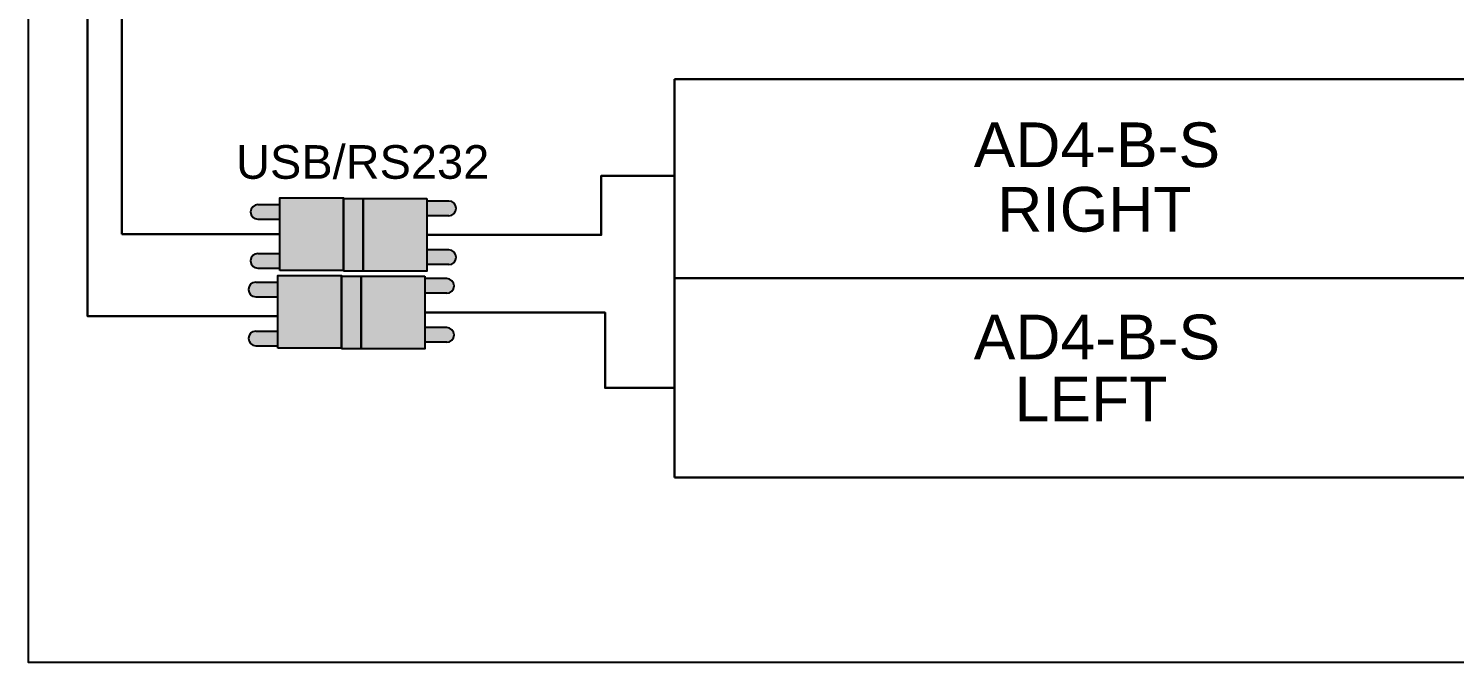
# Paper-space layout 'Layout2' of a CAD drawing. Header units: inches. Extents: x 1.28 to 10.29, y 0.23 to 7.34.
# Drawn here: x 2.115 to 3.052, y 3.359 to 3.775 of the extents above; entities that cross this region are included whole.
import ezdxf

# ---------------------------------------------------------------- set-up
doc = ezdxf.new("R2010")
doc.units = ezdxf.units.IN
doc.header["$LTSCALE"] = 0.002
doc.header["$MEASUREMENT"] = 0
for name, color, linetype, lineweight in [('AD4-BS', 250, 'Continuous', 30), ('USB wire AD4-B-S-L', 251, 'Continuous', 30), ('USB wire AD4-B-S-R', 251, 'Continuous', 30), ('USB wire WiFi', 251, 'Continuous', 30)]:
    doc.layers.add(name, color=color, linetype=linetype, lineweight=lineweight)
for name, color, linetype in [('Connectors', 250, 'Continuous'), ('Texts', 6, 'Continuous'), ('White Wire Cape', 251, 'Continuous')]:
    doc.layers.add(name, color=color, linetype=linetype)
doc.styles.get("Standard").update_dxf_attribs({"font": 'arial.ttf'})

psp = doc.layouts.new('Layout2')

# ---------------------------------------------------------------- hatches: boundary and pattern name
at = {"layer": 'Connectors', "true_color": 0x636466}
h = psp.add_hatch(color=251, dxfattribs=at)
h.dxf.hatch_style = 1
h.paths.add_polyline_path([(2.265518797691408, 3.659447569415844, 1), (2.265518797691408, 3.649804877451949, 1)])
h.paths.add_polyline_path([(2.265518797691408, 3.659447569415844, -1), (2.265518797691408, 3.649804877451949), (2.279982835637247, 3.649804877451949), (2.279982835637247, 3.659447569415844)])
h = psp.add_hatch(color=251, dxfattribs=at)
h.dxf.hatch_style = 1
h.paths.add_polyline_path([(2.279982835637247, 3.639508859808382), (2.279982835637247, 3.616028704239559), (2.32176781471499, 3.616028704239559), (2.32176781471499, 3.639508859808378)])
h.paths.add_polyline_path([(2.279982835637247, 3.663739527039166), (2.279982835637247, 3.639508859808382), (2.32176781471499, 3.639508859808378), (2.32176781471499, 3.663739527039166)])
at = {"layer": 'Connectors', "true_color": 0x000000}
h = psp.add_hatch(color=18, dxfattribs=at)
h.dxf.hatch_style = 1
h.paths.add_polyline_path([(2.32176781471499, 3.639508859808378), (2.32176781471499, 3.615653448408576), (2.334687176251704, 3.615653448408576), (2.334687176251704, 3.639508859808378)])
h.paths.add_polyline_path([(2.32176781471499, 3.663364271208183), (2.32176781471499, 3.639508859808378), (2.334687176251704, 3.639508859808378), (2.334687176251704, 3.663364271208183)])
at = {"layer": 'Connectors', "true_color": 0xc7c8ca}
h = psp.add_hatch(color=9, dxfattribs=at)
h.dxf.hatch_style = 1
h.paths.add_polyline_path([(2.376472155329447, 3.639884115639362), (2.376472155329447, 3.663364271208183), (2.334687176251704, 3.663364271208183), (2.334687176251704, 3.639884115639362)])
h.paths.add_polyline_path([(2.376472155329447, 3.615653448408576), (2.376472155329447, 3.639884115639362), (2.334687176251704, 3.639884115639362), (2.334687176251704, 3.615653448408576)])
h = psp.add_hatch(color=9, dxfattribs=at)
h.dxf.hatch_style = 1
h.paths.add_polyline_path([(2.390936193275286, 3.652113358983202, 1), (2.390936193275286, 3.661756050947098, 1)])
h.paths.add_polyline_path([(2.390936193275286, 3.652113358983202, -1), (2.390936193275286, 3.661756050947098), (2.376472155329447, 3.661756050947098), (2.376472155329447, 3.652113358983202)])
at = {"layer": 'Connectors', "true_color": 0x636466}
h = psp.add_hatch(color=251, dxfattribs=at)
h.dxf.hatch_style = 1
h.paths.add_polyline_path([(2.265518797691408, 3.62727961646454, 1), (2.265518797691408, 3.617636924500644, 1)])
h.paths.add_polyline_path([(2.265518797691408, 3.62727961646454, -1), (2.265518797691408, 3.617636924500644), (2.279982835637247, 3.617636924500644), (2.279982835637247, 3.62727961646454)])
at = {"layer": 'Connectors', "true_color": 0xc7c8ca}
h = psp.add_hatch(color=9, dxfattribs=at)
h.dxf.hatch_style = 1
h.paths.add_polyline_path([(2.390936193275286, 3.619945406031897, 1), (2.390936193275286, 3.629588097995793, 1)])
h.paths.add_polyline_path([(2.390936193275286, 3.619945406031897, -1), (2.390936193275286, 3.629588097995793), (2.376472155329447, 3.629588097995793), (2.376472155329447, 3.619945406031897)])
at = {"layer": 'Connectors', "true_color": 0x636466}
h = psp.add_hatch(color=251, dxfattribs=at)
h.dxf.hatch_style = 1
h.paths.add_polyline_path([(2.26410437495859, 3.608443131411715, 1), (2.26410437495859, 3.598800439447823, 1)])
h.paths.add_polyline_path([(2.26410437495859, 3.608443131411715, -1), (2.26410437495859, 3.598800439447823), (2.278568412904432, 3.598800439447823), (2.278568412904432, 3.608443131411715)])
h = psp.add_hatch(color=251, dxfattribs=at)
h.dxf.hatch_style = 1
h.paths.add_polyline_path([(2.278568412904432, 3.588504421804251), (2.278568412904432, 3.565024266235433), (2.320353391982175, 3.565024266235433), (2.320353391982175, 3.588504421804251)])
h.paths.add_polyline_path([(2.278568412904432, 3.612735089035034), (2.278568412904432, 3.588504421804251), (2.320353391982175, 3.588504421804251), (2.320353391982175, 3.612735089035034)])
at = {"layer": 'Connectors', "true_color": 0x000000}
h = psp.add_hatch(color=18, dxfattribs=at)
h.dxf.hatch_style = 1
h.paths.add_polyline_path([(2.320353391982175, 3.588504421804251), (2.320353391982175, 3.56464901040445), (2.333272753518886, 3.56464901040445), (2.333272753518886, 3.588504421804251)])
h.paths.add_polyline_path([(2.320353391982175, 3.612359833204051), (2.320353391982175, 3.588504421804251), (2.333272753518886, 3.588504421804251), (2.333272753518886, 3.612359833204051)])
at = {"layer": 'Connectors', "true_color": 0xc7c8ca}
h = psp.add_hatch(color=9, dxfattribs=at)
h.dxf.hatch_style = 1
h.paths.add_polyline_path([(2.375057732596632, 3.588879677635234), (2.375057732596632, 3.612359833204051), (2.333272753518886, 3.612359833204051), (2.333272753518886, 3.588879677635234)])
h.paths.add_polyline_path([(2.375057732596632, 3.56464901040445), (2.375057732596632, 3.588879677635234), (2.333272753518886, 3.588879677635234), (2.333272753518886, 3.56464901040445)])
h = psp.add_hatch(color=9, dxfattribs=at)
h.dxf.hatch_style = 1
h.paths.add_polyline_path([(2.389521770542474, 3.601108920979071, 1), (2.389521770542474, 3.610751612942966, 1)])
h.paths.add_polyline_path([(2.389521770542474, 3.601108920979071, -1), (2.389521770542474, 3.610751612942966), (2.375057732596632, 3.610751612942966), (2.375057732596632, 3.601108920979071)])
at = {"layer": 'Connectors', "true_color": 0x636466}
h = psp.add_hatch(color=251, dxfattribs=at)
h.dxf.hatch_style = 1
h.paths.add_polyline_path([(2.26410437495859, 3.57627517846041, 1), (2.26410437495859, 3.566632486496518, 1)])
h.paths.add_polyline_path([(2.26410437495859, 3.57627517846041, -1), (2.26410437495859, 3.566632486496518), (2.278568412904432, 3.566632486496518), (2.278568412904432, 3.57627517846041)])
at = {"layer": 'Connectors', "true_color": 0xc7c8ca}
h = psp.add_hatch(color=9, dxfattribs=at)
h.dxf.hatch_style = 1
h.paths.add_polyline_path([(2.389521770542474, 3.568940968027766, 1), (2.389521770542474, 3.578583659991661, 1)])
h.paths.add_polyline_path([(2.389521770542474, 3.568940968027766, -1), (2.389521770542474, 3.578583659991661), (2.375057732596632, 3.578583659991661), (2.375057732596632, 3.568940968027766)])

# ---------------------------------------------------------------- linework, layer by layer
at = {"layer": 'AD4-BS', "color": 250}
for p, q in [((2.539298798686476, 3.741874675109901), (3.115295938111933, 3.741874675109901)), ((2.539298798686476, 3.480057793552877), (2.539298798686476, 3.741874675109901)), ((2.539298798686476, 3.610966234331389), (3.115295938111933, 3.610966234331389)), ((3.115295938111933, 3.480057793552877), (2.539298798686476, 3.480057793552877))]:
    psp.add_line(p, q, dxfattribs=at)
at = {"layer": 'Connectors'}
for p, q in [((2.265518797691408, 3.659447569415844), (2.279982835637247, 3.659447569415844)), ((2.390936193275286, 3.661756050947098), (2.376472155329447, 3.661756050947098)), ((2.390267822394341, 3.661756050947098), (2.377010967997826, 3.661756050947098)), ((2.376472155329447, 3.652113358983202), (2.376472155329447, 3.65049844256856)), ((2.390936193275286, 3.652113358983202), (2.376472155329447, 3.652113358983202)), ((2.265518797691408, 3.62727961646454), (2.279982835637247, 3.62727961646454)), ((2.390936193275286, 3.629588097995793), (2.376472155329447, 3.629588097995793)), ((2.376472155329447, 3.619945406031897), (2.376472155329447, 3.618330489617255)), ((2.390936193275286, 3.619945406031897), (2.376472155329447, 3.619945406031897)), ((2.26410437495859, 3.608443131411715), (2.278568412904432, 3.608443131411715)), ((2.389521770542474, 3.610751612942966), (2.375057732596632, 3.610751612942966)), ((2.375057732596632, 3.601108920979071), (2.375057732596632, 3.599494004564429)), ((2.389521770542474, 3.601108920979071), (2.375057732596632, 3.601108920979071)), ((2.26410437495859, 3.57627517846041), (2.278568412904432, 3.57627517846041)), ((2.389521770542474, 3.578583659991661), (2.375057732596632, 3.578583659991661)), ((2.375057732596632, 3.568940968027766), (2.375057732596632, 3.567326051613124)), ((2.389521770542474, 3.568940968027766), (2.375057732596632, 3.568940968027766))]:
    psp.add_line(p, q, dxfattribs=at)
for points in [[(2.279982835637247, 3.616028704239559), (2.279982835637247, 3.663739527039166), (2.32176781471499, 3.663739527039166), (2.32176781471499, 3.616028704239559)], [(2.32176781471499, 3.615653448408576), (2.32176781471499, 3.663364271208183), (2.334687176251704, 3.663364271208183), (2.334687176251704, 3.615653448408576)], [(2.376472155329447, 3.663364271208183), (2.376472155329447, 3.615653448408576), (2.334687176251704, 3.615653448408576), (2.334687176251704, 3.663364271208183)], [(2.278568412904432, 3.565024266235433), (2.278568412904432, 3.612735089035034), (2.320353391982175, 3.612735089035034), (2.320353391982175, 3.565024266235433)], [(2.320353391982175, 3.56464901040445), (2.320353391982175, 3.612359833204051), (2.333272753518886, 3.612359833204051), (2.333272753518886, 3.56464901040445)], [(2.375057732596632, 3.612359833204051), (2.375057732596632, 3.56464901040445), (2.333272753518886, 3.56464901040445), (2.333272753518886, 3.612359833204051)]]:
    psp.add_lwpolyline(points, close=True, dxfattribs=at)
for points in [[(2.279982835637247, 3.659447569415844), (2.279982835637247, 3.661062485830486)], [(2.265518797691408, 3.649804877451949), (2.279982835637247, 3.649804877451949)], [(2.279982835637247, 3.62727961646454), (2.279982835637247, 3.628894532879183)], [(2.265518797691408, 3.617636924500644), (2.279982835637247, 3.617636924500644)], [(2.278568412904432, 3.608443131411715), (2.278568412904432, 3.610058047826357)], [(2.26410437495859, 3.598800439447823), (2.278568412904432, 3.598800439447823)], [(2.278568412904432, 3.57627517846041), (2.278568412904432, 3.577890094875052)], [(2.26410437495859, 3.566632486496518), (2.278568412904432, 3.566632486496518)]]:
    psp.add_lwpolyline(points, dxfattribs=at)
for centre, start, end in [((2.265518797691408, 3.654626223433898), 90, 270), ((2.265518797691408, 3.654626223433898), 90, 270), ((2.390936193275286, 3.656934704965145), 270, 90), ((2.265518797691408, 3.622458270482593), 90, 270), ((2.390936193275286, 3.624766752013841), 270, 90), ((2.390936193275286, 3.624766752013841), 270, 90), ((2.26410437495859, 3.60362178542977), 90, 270), ((2.389521770542474, 3.605930266961019), 270, 90), ((2.26410437495859, 3.571453832478465), 90, 270), ((2.389521770542474, 3.573762314009715), 270, 90)]:
    psp.add_arc(centre, 0.004821345981947432, start, end, dxfattribs=at)
at = {"layer": 'USB wire AD4-B-S-L'}
psp.add_lwpolyline([(2.153470227737637, 3.836569713881333), (2.153470227737637, 3.5910882754492), (2.153470227737637, 3.586200415284914), (2.278568412904432, 3.586200415284914)], dxfattribs=at)
at = {"layer": 'USB wire AD4-B-S-L', "color": 250}
psp.add_lwpolyline([(2.375057732596632, 3.588504421804251), (2.493609631771287, 3.588504421804251), (2.493609631771287, 3.538946884214029), (2.539298798686476, 3.538946884214029)], dxfattribs=at)
at = {"layer": 'USB wire AD4-B-S-R', "color": 250}
psp.add_lwpolyline([(2.376472155329447, 3.639508859808378), (2.491073410850609, 3.639508859808378), (2.491073410850609, 3.678342436185851), (2.539298798686476, 3.678342436185851)], dxfattribs=at)
at = {"layer": 'USB wire WiFi'}
for p, q in [((2.176108649311326, 3.639884115639362), (2.179638606589043, 3.639884115639362)), ((2.279982835637247, 3.639884115639362), (2.176861209791715, 3.639884115639362))]:
    psp.add_line(p, q, dxfattribs=at)
psp.add_lwpolyline([(2.176108649311326, 3.928589669447259), (2.176108649311326, 3.840688571804264), (2.176108649311326, 3.691454005210508), (2.176108649311326, 3.680817591799729), (2.176108649311326, 3.639884115639362)], dxfattribs=at)
at = {"layer": 'White Wire Cape', "color": 18, "true_color": 0x000000}
psp.add_lwpolyline([(2.114710133728495, 5.907876206615882), (4.905522961344934, 5.907876206615882), (4.905522961344934, 3.358608277353932), (2.114710133728495, 3.358608277353932)], close=True, dxfattribs=at)

# ---------------------------------------------------------------- texts
at = {"layer": 'Texts'}
for s, height, p in [('AD4-B-S', 0.0293817382979367, (2.73590572466521, 3.683994876107697)), ('USB/RS232', 0.02209194010671525, (2.251126215599683, 3.67635553542685)), ('RIGHT', 0.0293817382979367, (2.751394350024283, 3.641633391295338)), ('AD4-B-S', 0.0293817382979367, (2.73590572466521, 3.557725066384693)), ('LEFT', 0.0293817382979367, (2.762807018219666, 3.516992871000468))]:
    psp.add_text(s, height=height, dxfattribs=at).set_placement(p)

doc.saveas('drawing.dxf')
